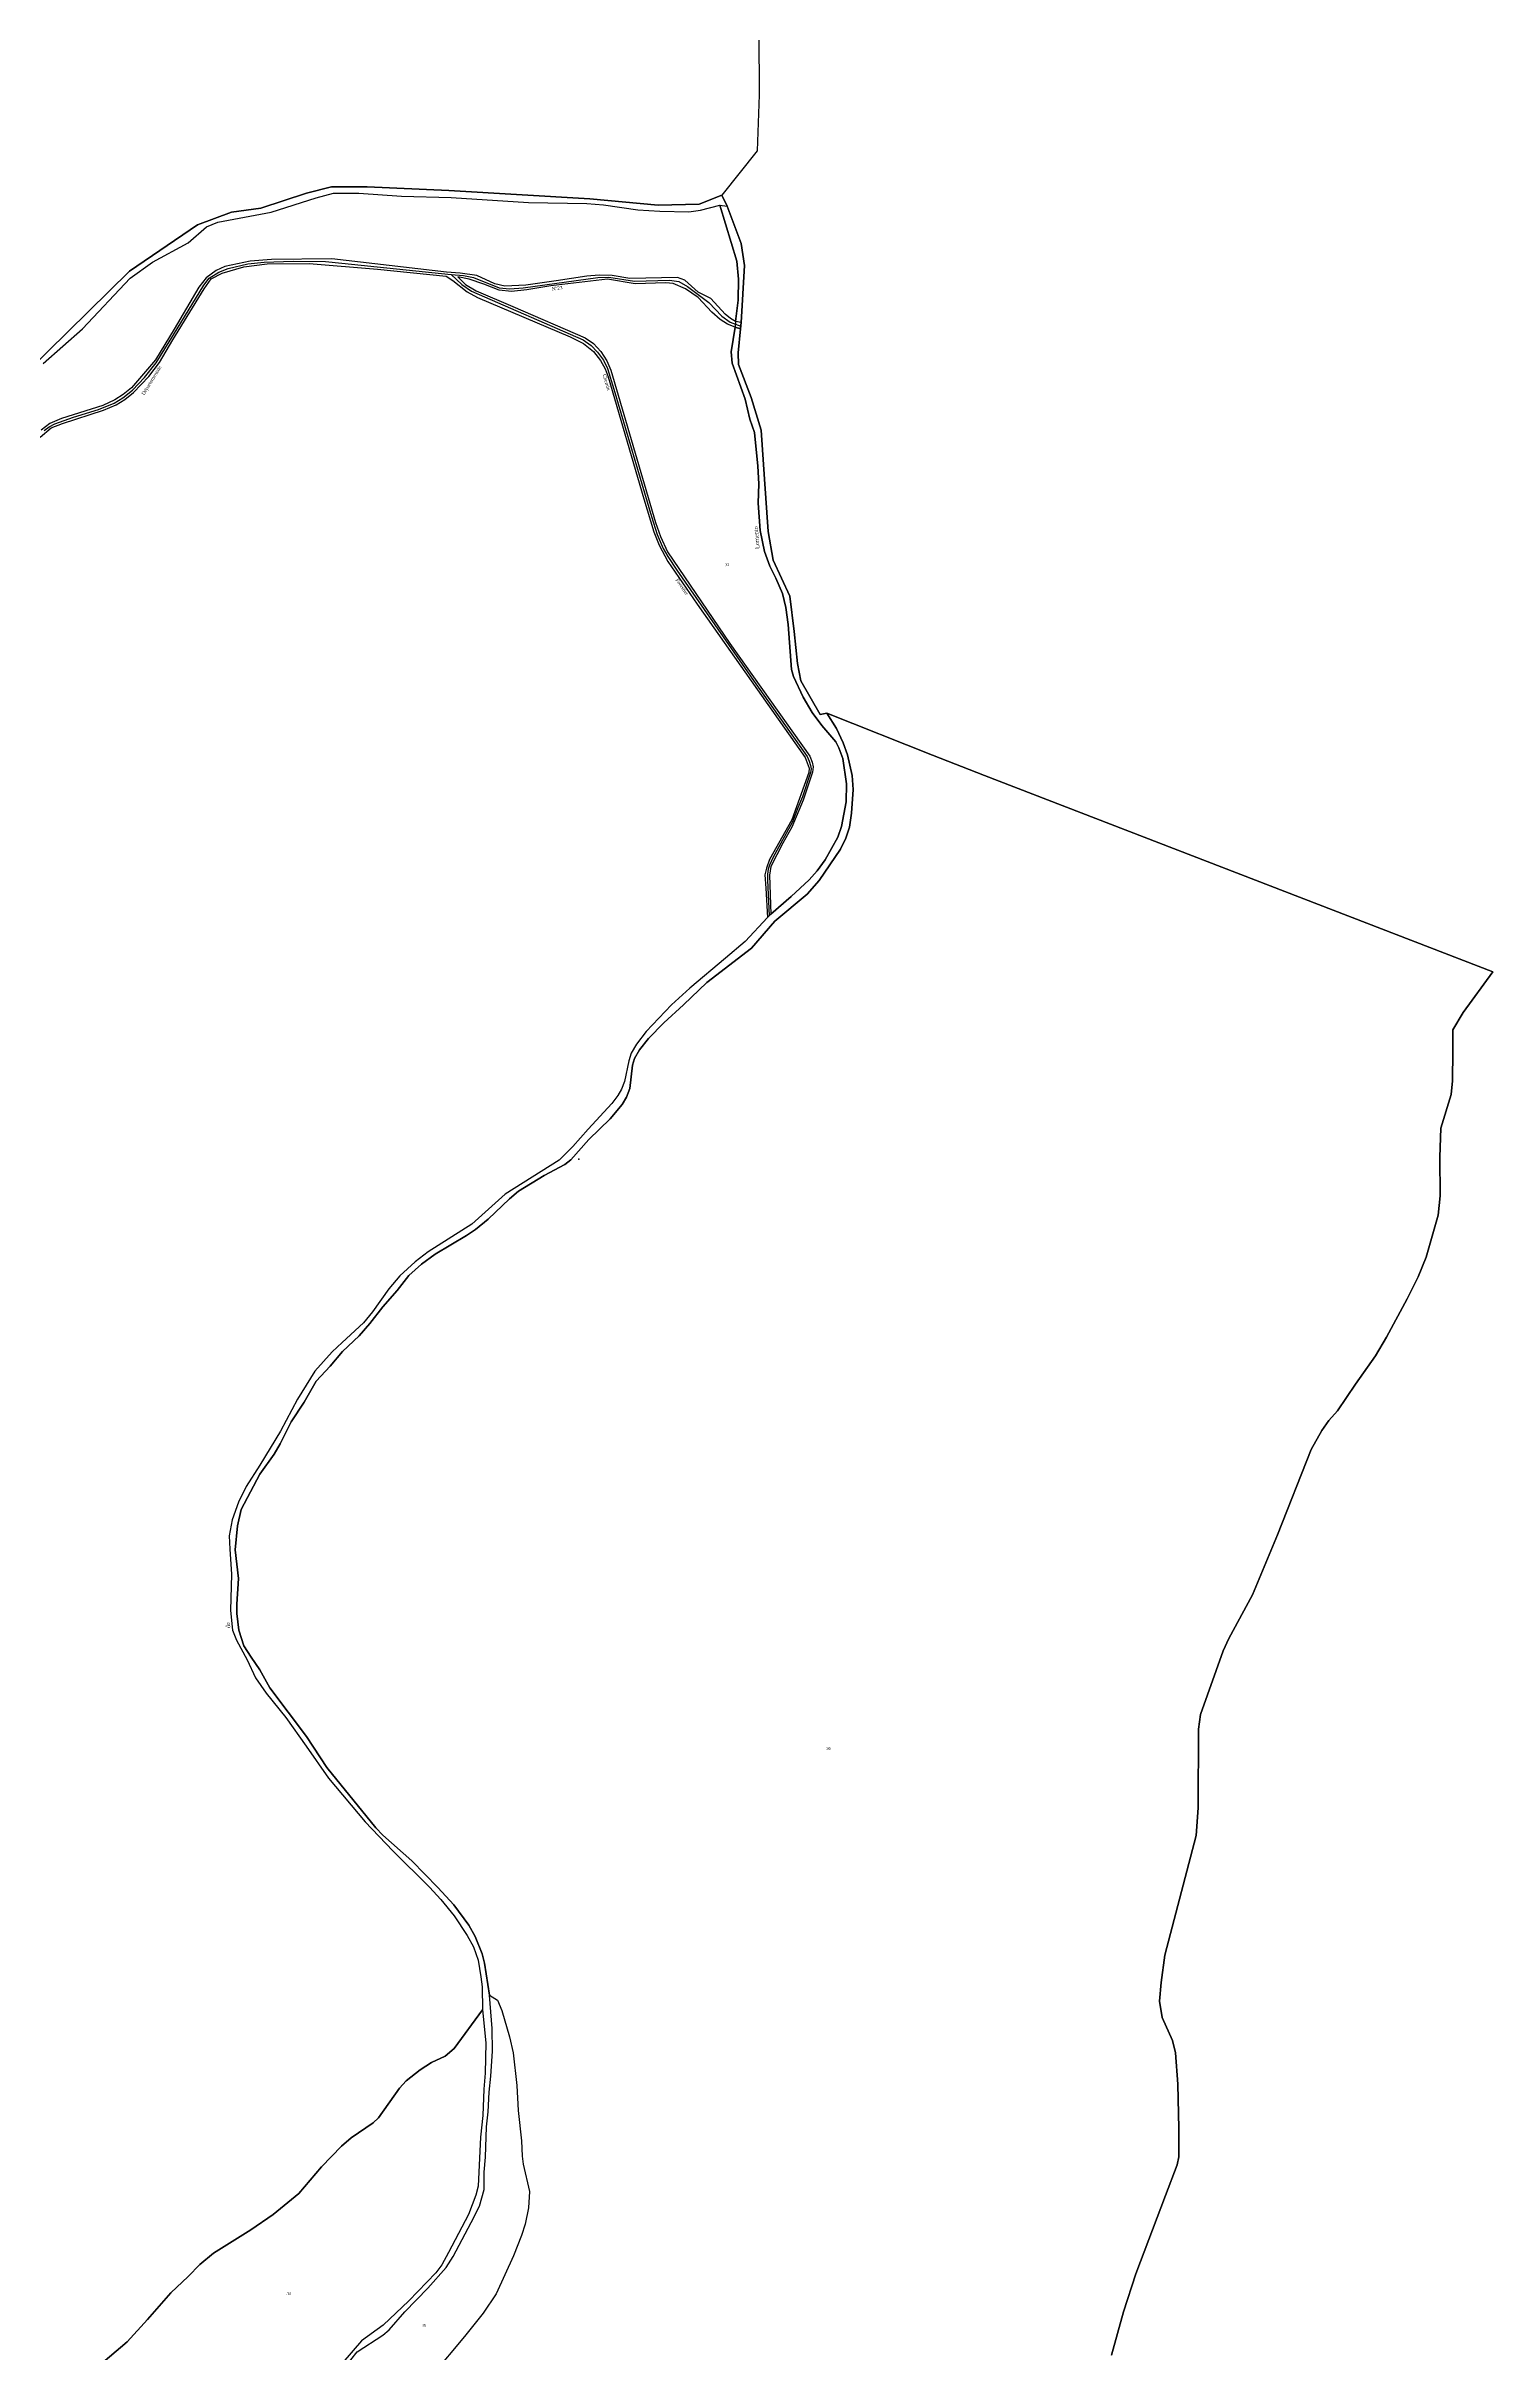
# Model space of a CAD drawing. Extents: x 1197506 to 1206978, y 6141540 to 6151741.
# Drawn here: x 1200700 to 1201750, y 6146067 to 6147742 of the extents above; entities that cross this region are included whole.
import ezdxf

# ---------------------------------------------------------------- set-up
doc = ezdxf.new("R2010")
doc.units = 0
doc.linetypes.add('CONTINU', pattern=[0])
doc.layers.get('0').update_dxf_attribs({"linetype": 'CONTINU'})
for name, color, linetype in [('1FLECHEFL', 7, 'CONTINU'), ('1LIEUDIT', 7, 'CONTINU'), ('1PARCELLE', 7, 'CONTINU'), ('1SECTION', 7, 'CONTINU'), ('1SUBDSECT', 7, 'CONTINU'), ('1TRONFLUV', 7, 'CONTINU'), ('1ZONCOMM', 7, 'CONTINU'), ('3PARCELLETEX', 7, 'CONTINU'), ('3PONT', 7, 'CONTINU'), ('3TRONFLUVTEX', 7, 'CONTINU'), ('3ZONCOMMTEX', 7, 'CONTINU')]:
    doc.layers.add(name, color=color, linetype=linetype)
doc.styles.get("Standard").update_dxf_attribs({"font": 'Times New Roman'})

# ---------------------------------------------------------------- blocks, each defined once
blk = doc.blocks.new('FLECHRU1')
blk.add_point((0, 0))

msp = doc.modelspace()

# ---------------------------------------------------------------- linework, layer by layer
at = {"layer": '1LIEUDIT'}
msp.add_lwpolyline([(1201473.32, 6146065.94), (1201481.86, 6146097.46), (1201490.76, 6146124.97), (1201512.42, 6146182), (1201520.98, 6146204.1), (1201522.2, 6146209.89), (1201522.09, 6146230.49), (1201521.32, 6146262.66), (1201519.68, 6146285.56), (1201517.4, 6146294.3), (1201509.88, 6146311.09), (1201508.01, 6146322.86), (1201509.38, 6146336.51), (1201511.87, 6146356.23), (1201534.75, 6146443.28), (1201536.18, 6146463.39), (1201536.32, 6146520.47), (1201537.8, 6146531.09), (1201554.24, 6146577.22), (1201558.38, 6146586.23), (1201575.48, 6146617.83), (1201593.75, 6146661.37), (1201618.19, 6146723.4), (1201625.9, 6146737.2), (1201630.93, 6146744.31), (1201637.26, 6146751.34), (1201650.33, 6146770.66), (1201664.94, 6146791.38), (1201672.9, 6146804.93), (1201687.72, 6146832.7), (1201695.92, 6146848.6), (1201701.52, 6146863.03), (1201710.22, 6146893.4), (1201711.83, 6146907.49), (1201711.62, 6146935.54), (1201712.27, 6146956.44), (1201719.76, 6146981.08), (1201720.82, 6146990.82), (1201720.95, 6147012.33), (1201720.98, 6147027.87), (1201728.4, 6147040.62), (1201750.04, 6147070.05), (1201380.95, 6147212.52), (1201343.39, 6147227.16), (1201266.6, 6147257.85), (1201261.67, 6147256.84), (1201247.8, 6147281.31), (1201245.16, 6147293.83), (1201242.87, 6147317.07), (1201239.77, 6147342.56), (1201227.64, 6147368.75), (1201223.87, 6147389.64), (1201221.43, 6147427.53), (1201218.86, 6147463.19), (1201211.7, 6147486.89), (1201202.53, 6147510.91), (1201202.19, 6147519.37), (1201203.85, 6147536.59), (1201204.41, 6147541.4), (1201206.73, 6147582.58), (1201204.26, 6147598.7), (1201194.17, 6147625.75), (1201190.38, 6147633.74), (1201173.85, 6147627.15), (1201144.03, 6147626.48), (1201094.64, 6147631), (1200992.05, 6147637.14), (1200932.9, 6147639.68), (1200906.88, 6147639.83), (1200888.95, 6147635.14), (1200855.64, 6147624.2), (1200834.29, 6147621.37), (1200809.63, 6147612.09), (1200760.29, 6147578.56), (1200700.78, 6147519.94), (1200671.48, 6147490.66)], dxfattribs=at)
at = {"layer": '1PARCELLE'}
for points in [[(1200697.6, 6147511.64), (1200726.34, 6147536.69), (1200760.83, 6147573.38), (1200777.07, 6147585.04), (1200802.83, 6147599.19), (1200816.22, 6147610.73), (1200824.54, 6147614.19), (1200863.28, 6147621.47), (1200895.76, 6147631.82), (1200908.5, 6147635.05), (1200926.81, 6147635.11), (1200957.71, 6147633.02), (1200993.89, 6147631.93), (1201049.96, 6147628.49), (1201092.34, 6147627.72), (1201104.49, 6147626.63), (1201129.35, 6147623.15), (1201145.3, 6147622.1), (1201166.4, 6147621.68), (1201174.93, 6147622.74), (1201188.82, 6147626.46), (1201201.35, 6147585.77), (1201202.36, 6147572.77), (1201202.31, 6147557.42), (1201200.24, 6147541.93), (1201196.58, 6147544.13), (1201192.69, 6147547.34), (1201182.25, 6147558.76), (1201173.27, 6147563.38), (1201163.37, 6147572.11), (1201158.07, 6147573.96), (1201123.45, 6147573.13), (1201110.64, 6147575.36), (1201101.27, 6147575.65), (1201092.38, 6147574.85), (1201070.02, 6147571.52), (1201047.96, 6147568.39), (1201032.92, 6147567.67), (1201025.59, 6147569.31), (1201012.4, 6147575.51), (1201000.34, 6147577.04), (1200990.43, 6147577.77), (1200907.2, 6147587.47), (1200863.33, 6147587.03), (1200847.89, 6147585.82), (1200829.46, 6147581.92), (1200823.38, 6147578.97), (1200815.97, 6147573.81), (1200810.81, 6147566.86), (1200792.74, 6147536.48), (1200779.29, 6147514.27), (1200761.82, 6147493.93), (1200755.65, 6147488.92), (1200749.73, 6147485.14), (1200741.11, 6147481.02), (1200711.04, 6147471.65), (1200702.46, 6147467.98), (1200696.33, 6147463.09)], [(1200695.58, 6147458.03), (1200703.39, 6147464.82), (1200711.79, 6147468.09), (1200741.44, 6147477.6), (1200750.75, 6147481.56), (1200757.09, 6147485.5), (1200763.33, 6147490.55), (1200774.47, 6147502.14), (1200782.17, 6147512.34), (1200791.92, 6147528.78), (1200814.48, 6147565.63), (1200819.67, 6147572.91), (1200827.6, 6147577.18), (1200843.41, 6147581.59), (1200860.28, 6147583.83), (1200890.84, 6147584.2), (1200940.45, 6147580.04), (1200990.28, 6147574.81), (1200995.13, 6147571.83), (1201005.43, 6147563.5), (1201013.01, 6147559.51), (1201080.26, 6147530.8), (1201089.85, 6147526.06), (1201097.09, 6147520.21), (1201102.37, 6147513.7), (1201105.63, 6147507.58), (1201107.73, 6147501.93), (1201133.83, 6147413.24), (1201140.87, 6147389.41), (1201144.77, 6147379.7), (1201151.03, 6147367.75), (1201172.44, 6147336.85), (1201250.93, 6147225.59), (1201253.78, 6147217.81), (1201253.47, 6147214.77), (1201241.07, 6147180.37), (1201225, 6147151.66), (1201222.66, 6147145.34), (1201221.66, 6147140.3), (1201222.24, 6147130.68), (1201223.38, 6147109.45), (1201207.21, 6147092.02), (1201192.95, 6147079.95), (1201167.11, 6147058.12), (1201153.82, 6147045.97), (1201135.47, 6147026.75), (1201128.43, 6147017.55), (1201124.52, 6147011.03), (1201122.89, 6147005.36), (1201119.66, 6146990.42), (1201117.51, 6146984.93), (1201114.91, 6146980.16), (1201110.58, 6146974.35), (1201093.24, 6146955.78), (1201082.22, 6146943.31), (1201072.23, 6146933.27), (1201033.11, 6146908.56), (1201008.78, 6146886.77), (1200977.06, 6146866.89), (1200967.62, 6146859.54), (1200956.51, 6146849.33), (1200948.66, 6146839.95), (1200936.78, 6146823.34), (1200930.33, 6146815.3), (1200914.8, 6146801.11), (1200907.48, 6146794.29), (1200894.99, 6146780.17), (1200882.42, 6146759.79), (1200870.03, 6146736.67), (1200854.94, 6146712.06), (1200845.14, 6146696.42), (1200839.59, 6146685.17), (1200834.81, 6146672.3), (1200832.69, 6146660.64), (1200833.14, 6146650.95), (1200834.52, 6146632.82), (1200833.69, 6146606.58), (1200835.12, 6146592.29), (1200838.04, 6146584.87), (1200845.88, 6146570.72), (1200851.89, 6146557.7), (1200859.48, 6146546.54), (1200873.8, 6146528.78), (1200888.63, 6146508.01), (1200904.9, 6146484.72), (1200931.49, 6146453.13), (1200951.54, 6146431.97), (1200978.05, 6146405.76), (1200986.42, 6146396.78), (1200996.06, 6146384.97), (1201005.55, 6146370.56), (1201009.98, 6146362.37), (1201013.55, 6146352.79), (1201015.5, 6146340.72), (1201016.28, 6146333.39), (1201016.69, 6146316.59), (1200995.94, 6146288.59), (1200989.46, 6146283.08), (1200979.7, 6146278.5), (1200971.32, 6146273.04), (1200961.27, 6146265.07), (1200956.33, 6146259.82), (1200941.19, 6146238.27), (1200937.24, 6146234.6), (1200921.24, 6146223.87), (1200914.22, 6146217.83), (1200899.8, 6146202.73), (1200883.29, 6146183.44), (1200864.56, 6146168.03), (1200848.52, 6146157.07), (1200821.35, 6146140.08), (1200811.45, 6146131.78), (1200802.91, 6146123.19), (1200790.45, 6146111.2), (1200773.36, 6146091.94), (1200758.65, 6146075.65), (1200720.17, 6146043.11)], [(1201473.32, 6146065.94), (1201481.86, 6146097.46), (1201490.76, 6146124.97), (1201512.42, 6146182), (1201520.98, 6146204.1), (1201522.2, 6146209.89), (1201522.09, 6146230.49), (1201521.32, 6146262.66), (1201519.68, 6146285.56), (1201517.4, 6146294.3), (1201509.88, 6146311.09), (1201508.01, 6146322.86), (1201509.38, 6146336.51), (1201511.87, 6146356.23), (1201534.75, 6146443.28), (1201536.18, 6146463.39), (1201536.32, 6146520.47), (1201537.8, 6146531.09), (1201554.24, 6146577.22), (1201558.38, 6146586.23), (1201575.48, 6146617.83), (1201593.75, 6146661.37), (1201618.19, 6146723.4), (1201625.9, 6146737.2), (1201630.93, 6146744.31), (1201637.26, 6146751.34), (1201650.33, 6146770.66), (1201664.94, 6146791.38), (1201672.9, 6146804.93), (1201687.72, 6146832.7), (1201695.92, 6146848.6), (1201701.52, 6146863.03), (1201710.22, 6146893.4), (1201711.83, 6146907.49), (1201711.62, 6146935.54), (1201712.27, 6146956.44), (1201719.76, 6146981.08), (1201720.82, 6146990.82), (1201720.95, 6147012.33), (1201720.98, 6147027.87), (1201728.4, 6147040.62), (1201750.04, 6147070.05), (1201380.95, 6147212.52), (1201343.39, 6147227.16), (1201266.6, 6147257.85), (1201273.69, 6147246.5), (1201278.41, 6147236.31), (1201281.46, 6147227.59), (1201285.06, 6147212.5), (1201285.62, 6147202.45), (1201284.37, 6147185.08), (1201282.93, 6147175.08), (1201280.29, 6147167), (1201276.51, 6147159.12), (1201260.96, 6147136.35), (1201252.26, 6147126.48), (1201228.9, 6147106.76), (1201211.98, 6147087.09), (1201179.41, 6147062.25), (1201162.55, 6147046.09), (1201148.14, 6147033.05), (1201137.2, 6147021.52), (1201130.54, 6147013.29), (1201127.01, 6147007.04), (1201125.57, 6147002.16), (1201123.6, 6146985.44), (1201121.24, 6146979.09), (1201118.02, 6146973.71), (1201109.33, 6146963.35), (1201093.89, 6146948.42), (1201080.68, 6146933.66), (1201076.49, 6146930.13), (1201061.49, 6146922.17), (1201042.76, 6146910.83), (1201036.25, 6146905.25), (1201020.74, 6146890.63), (1201011.6, 6146883.06), (1201004.91, 6146878.56), (1200982.24, 6146864.99), (1200972.33, 6146857.83), (1200963.02, 6146849.55), (1200954.78, 6146838.68), (1200944.16, 6146826.8), (1200934.86, 6146814.83), (1200927.16, 6146805.74), (1200914.88, 6146794.43), (1200905.97, 6146783.87), (1200895.85, 6146772.87), (1200887.04, 6146757.78), (1200877.63, 6146743.33), (1200869.69, 6146727.38), (1200865.31, 6146720.04), (1200854.91, 6146705.33), (1200841.52, 6146679.7), (1200838.69, 6146667.99), (1200837.12, 6146650.44), (1200839.54, 6146629.82), (1200838.38, 6146611.18), (1200838.22, 6146604.41), (1200839.74, 6146592.17), (1200843.44, 6146580.88), (1200848.61, 6146572.56), (1200854.86, 6146563.43), (1200862.3, 6146550.35), (1200888.9, 6146515.02), (1200903.68, 6146492.56), (1200939.08, 6146448.7), (1200944.14, 6146443.44), (1200965.29, 6146424.88), (1200984.17, 6146405.5), (1200995.87, 6146392.85), (1201006.64, 6146378.24), (1201011.21, 6146370), (1201016.27, 6146357.39), (1201018.09, 6146350.62), (1201021.61, 6146327.29), (1201027.42, 6146323.79), (1201030.71, 6146316.07), (1201036.3, 6146297.1), (1201038.89, 6146285.35), (1201041.55, 6146261.78), (1201042.61, 6146243.58), (1201045.01, 6146221.52), (1201045.46, 6146210.58), (1201046.06, 6146204.73), (1201050.8, 6146184.74), (1201049.94, 6146172.94), (1201047.6, 6146161.24), (1201044.99, 6146152.78), (1201039.2, 6146138.16), (1201026.49, 6146110.57), (1201017.07, 6146096.59), (1201003.54, 6146079.62), (1200980.16, 6146051.55)], [(1200911.83, 6146051.07), (1200925.72, 6146068.46), (1200944.28, 6146080.56), (1200948.79, 6146084.48), (1200960.32, 6146097.48), (1200976.82, 6146114.69), (1200990.13, 6146129.65), (1200995.43, 6146137.56), (1201008.44, 6146162.32), (1201014.46, 6146174.28), (1201017.86, 6146186.26), (1201017.83, 6146198.76), (1201018.72, 6146209.83), (1201019.62, 6146231.86), (1201020.75, 6146242.55), (1201021.54, 6146257.01), (1201022.69, 6146268.61), (1201023.82, 6146286.56), (1201023.74, 6146303.22), (1201021.61, 6146327.29), (1201021.61, 6146327.29), (1201027.42, 6146323.79), (1201030.71, 6146316.07), (1201036.3, 6146297.1), (1201038.89, 6146285.35), (1201041.55, 6146261.78), (1201042.61, 6146243.58), (1201045.01, 6146221.52), (1201045.46, 6146210.58), (1201046.06, 6146204.73), (1201050.8, 6146184.74), (1201049.94, 6146172.94), (1201047.6, 6146161.24), (1201044.99, 6146152.78), (1201039.2, 6146138.16), (1201026.49, 6146110.57), (1201017.07, 6146096.59), (1201003.54, 6146079.62), (1200980.16, 6146051.55)], [(1200720.17, 6146043.11), (1200758.65, 6146075.65), (1200773.36, 6146091.94), (1200790.45, 6146111.2), (1200802.91, 6146123.19), (1200811.45, 6146131.78), (1200821.35, 6146140.08), (1200848.52, 6146157.07), (1200864.56, 6146168.03), (1200883.29, 6146183.44), (1200899.8, 6146202.73), (1200914.22, 6146217.83), (1200921.24, 6146223.87), (1200937.24, 6146234.6), (1200941.19, 6146238.27), (1200956.33, 6146259.82), (1200961.27, 6146265.07), (1200971.32, 6146273.04), (1200979.7, 6146278.5), (1200989.46, 6146283.08), (1200995.94, 6146288.59), (1201016.69, 6146316.59), (1201018.93, 6146292.63), (1201018.55, 6146270.81), (1201017.55, 6146259.15), (1201016.9, 6146239.97), (1201015.08, 6146224.26), (1201013.49, 6146188.64), (1201011.87, 6146182.07), (1201006.5, 6146168.13), (1200991.85, 6146140.59), (1200986.98, 6146131.61), (1200982.77, 6146125.89), (1200963.12, 6146105.39), (1200944.45, 6146087.92), (1200928.87, 6146076.34), (1200915.13, 6146060.84)]]:
    msp.add_lwpolyline(points, dxfattribs=at)
msp.add_lwpolyline([(1201197.2, 6147519.9), (1201200.03, 6147537.84), (1201194.36, 6147540.14), (1201189.06, 6147543.52), (1201183.02, 6147548.86), (1201173.11, 6147559.45), (1201163.9, 6147565.8), (1201154.96, 6147569.7), (1201149.66, 6147570.17), (1201127.39, 6147569.35), (1201107.28, 6147572.74), (1201066.1, 6147567.83), (1201048.83, 6147565.09), (1201037.78, 6147563.7), (1201028.67, 6147564.68), (1201017.55, 6147569.01), (1201006.96, 6147572.73), (1200998.68, 6147574.31), (1201004.38, 6147568.93), (1201011.91, 6147564.37), (1201038.65, 6147552.98), (1201091.08, 6147530.26), (1201097.11, 6147525.95), (1201102.45, 6147520.14), (1201106.78, 6147513.35), (1201109.78, 6147506.6), (1201142.24, 6147396.06), (1201145.85, 6147385.9), (1201150.94, 6147374.87), (1201196.08, 6147308.42), (1201254.15, 6147226.54), (1201255.86, 6147222.23), (1201256.6, 6147218.83), (1201256.28, 6147214.84), (1201249.37, 6147194.54), (1201241.06, 6147175.02), (1201234.73, 6147163.33), (1201225.94, 6147146.37), (1201224.91, 6147140.23), (1201225.99, 6147111.76), (1201240.71, 6147124.75), (1201253.7, 6147136.74), (1201259.54, 6147143.25), (1201265.31, 6147151.36), (1201274.58, 6147167.65), (1201277.26, 6147175.58), (1201280.59, 6147193.5), (1201280.87, 6147206.36), (1201278.18, 6147224.78), (1201275.24, 6147232.59), (1201273.02, 6147236.86), (1201262.98, 6147248.81), (1201255.99, 6147258.14), (1201249.45, 6147269.35), (1201242.39, 6147284.42), (1201240.84, 6147289.33), (1201238.41, 6147322.21), (1201236.81, 6147334.35), (1201234.4, 6147344.61), (1201229.66, 6147355.71), (1201225.18, 6147364.55), (1201221.27, 6147374.96), (1201218.2, 6147390.24), (1201216.67, 6147410.12), (1201217.21, 6147424.08), (1201216.58, 6147437), (1201214.04, 6147461.38), (1201210.77, 6147471.04), (1201207.22, 6147485.57), (1201197.73, 6147511.68), (1201197.2, 6147519.9)], close=True, dxfattribs=at)
at = {"layer": '1SECTION'}
msp.add_lwpolyline([(1201217.13, 6147751.35), (1201217.49, 6147706.45), (1201215.96, 6147665.8), (1201190.38, 6147633.74), (1201173.85, 6147627.15), (1201144.03, 6147626.48), (1201094.64, 6147631), (1200992.05, 6147637.14), (1200932.9, 6147639.68), (1200906.88, 6147639.83), (1200888.95, 6147635.14), (1200855.64, 6147624.2), (1200834.29, 6147621.37), (1200809.63, 6147612.09), (1200760.29, 6147578.56), (1200700.78, 6147519.94), (1200671.48, 6147490.66)], dxfattribs=at)
at = {"layer": '1SUBDSECT'}
msp.add_lwpolyline([(1200671.48, 6147490.66), (1200700.78, 6147519.94), (1200760.29, 6147578.56), (1200809.63, 6147612.09), (1200834.29, 6147621.37), (1200855.64, 6147624.2), (1200888.95, 6147635.14), (1200906.88, 6147639.83), (1200932.9, 6147639.68), (1200992.05, 6147637.14), (1201094.64, 6147631), (1201144.03, 6147626.48), (1201173.85, 6147627.15), (1201190.38, 6147633.74), (1201194.17, 6147625.75), (1201204.26, 6147598.7), (1201206.73, 6147582.58), (1201204.41, 6147541.4), (1201203.85, 6147536.59), (1201202.19, 6147519.37), (1201202.53, 6147510.91), (1201211.7, 6147486.89), (1201218.86, 6147463.19), (1201221.43, 6147427.53), (1201223.87, 6147389.64), (1201227.64, 6147368.75), (1201239.77, 6147342.56), (1201242.87, 6147317.07), (1201245.16, 6147293.83), (1201247.8, 6147281.31), (1201261.67, 6147256.84), (1201266.6, 6147257.85), (1201343.39, 6147227.16), (1201380.95, 6147212.52), (1201750.04, 6147070.05), (1201728.4, 6147040.62), (1201720.98, 6147027.87), (1201720.95, 6147012.33), (1201720.82, 6146990.82), (1201719.76, 6146981.08), (1201712.27, 6146956.44), (1201711.62, 6146935.54), (1201711.83, 6146907.49), (1201710.22, 6146893.4), (1201701.52, 6146863.03), (1201695.92, 6146848.6), (1201687.72, 6146832.7), (1201672.9, 6146804.93), (1201664.94, 6146791.38), (1201650.33, 6146770.66), (1201637.26, 6146751.34), (1201630.93, 6146744.31), (1201625.9, 6146737.2), (1201618.19, 6146723.4), (1201593.75, 6146661.37), (1201575.48, 6146617.83), (1201558.38, 6146586.23), (1201554.24, 6146577.22), (1201537.8, 6146531.09), (1201536.32, 6146520.47), (1201536.18, 6146463.39), (1201534.75, 6146443.28), (1201511.87, 6146356.23), (1201509.38, 6146336.51), (1201508.01, 6146322.86), (1201509.88, 6146311.09), (1201517.4, 6146294.3), (1201519.68, 6146285.56), (1201521.32, 6146262.66), (1201522.09, 6146230.49), (1201522.2, 6146209.89), (1201520.98, 6146204.1), (1201512.42, 6146182), (1201490.76, 6146124.97), (1201481.86, 6146097.46), (1201473.32, 6146065.94)], dxfattribs=at)
at = {"layer": '1TRONFLUV'}
for points in [[(1200697.6, 6147511.64), (1200726.34, 6147536.69), (1200760.83, 6147573.38), (1200777.07, 6147585.04), (1200802.83, 6147599.19), (1200816.22, 6147610.73), (1200824.54, 6147614.19), (1200863.28, 6147621.47), (1200895.76, 6147631.82), (1200908.5, 6147635.05), (1200926.81, 6147635.11), (1200957.71, 6147633.02), (1200993.89, 6147631.93), (1201049.96, 6147628.49), (1201092.34, 6147627.72), (1201104.49, 6147626.63), (1201129.35, 6147623.15), (1201145.3, 6147622.1), (1201166.4, 6147621.68), (1201174.93, 6147622.74), (1201188.82, 6147626.46), (1201194.17, 6147625.75), (1201190.38, 6147633.74), (1201173.85, 6147627.15), (1201144.03, 6147626.48), (1201094.64, 6147631), (1200992.05, 6147637.14), (1200932.9, 6147639.68), (1200906.88, 6147639.83), (1200888.95, 6147635.14), (1200855.64, 6147624.2), (1200834.29, 6147621.37), (1200809.63, 6147612.09), (1200760.29, 6147578.56), (1200700.78, 6147519.94), (1200671.48, 6147490.66)], [(1200911.83, 6146051.07), (1200925.72, 6146068.46), (1200944.28, 6146080.56), (1200948.79, 6146084.48), (1200960.32, 6146097.48), (1200976.82, 6146114.69), (1200990.13, 6146129.65), (1200995.43, 6146137.56), (1201008.44, 6146162.32), (1201014.46, 6146174.28), (1201017.86, 6146186.26), (1201017.83, 6146198.76), (1201018.72, 6146209.83), (1201019.62, 6146231.86), (1201020.75, 6146242.55), (1201021.54, 6146257.01), (1201022.69, 6146268.61), (1201023.82, 6146286.56), (1201023.74, 6146303.22), (1201021.61, 6146327.29), (1201018.09, 6146350.62), (1201016.27, 6146357.39), (1201011.21, 6146370), (1201006.64, 6146378.24), (1200995.87, 6146392.85), (1200984.17, 6146405.5), (1200965.29, 6146424.88), (1200944.14, 6146443.44), (1200939.08, 6146448.7), (1200903.68, 6146492.56), (1200888.9, 6146515.02), (1200862.3, 6146550.35), (1200854.86, 6146563.43), (1200848.61, 6146572.56), (1200843.44, 6146580.88), (1200839.74, 6146592.17), (1200838.22, 6146604.41), (1200838.38, 6146611.18), (1200839.54, 6146629.82), (1200837.12, 6146650.44), (1200838.69, 6146667.99), (1200841.52, 6146679.7), (1200854.91, 6146705.33), (1200865.31, 6146720.04), (1200869.69, 6146727.38), (1200877.63, 6146743.33), (1200887.04, 6146757.78), (1200895.85, 6146772.87), (1200905.97, 6146783.87), (1200914.88, 6146794.43), (1200927.16, 6146805.74), (1200934.86, 6146814.83), (1200944.16, 6146826.8), (1200954.78, 6146838.68), (1200963.02, 6146849.55), (1200972.33, 6146857.83), (1200982.24, 6146864.99), (1201004.91, 6146878.56), (1201011.6, 6146883.06), (1201020.74, 6146890.63), (1201036.25, 6146905.25), (1201042.76, 6146910.83), (1201061.49, 6146922.17), (1201076.49, 6146930.13), (1201080.68, 6146933.66), (1201093.89, 6146948.42), (1201109.33, 6146963.35), (1201118.02, 6146973.71), (1201121.24, 6146979.09), (1201123.6, 6146985.44), (1201125.57, 6147002.16), (1201127.01, 6147007.04), (1201130.54, 6147013.29), (1201137.2, 6147021.52), (1201148.14, 6147033.05), (1201162.55, 6147046.09), (1201179.41, 6147062.25), (1201211.98, 6147087.09), (1201228.9, 6147106.76), (1201252.26, 6147126.48), (1201260.96, 6147136.35), (1201276.51, 6147159.12), (1201280.29, 6147167), (1201282.93, 6147175.08), (1201284.37, 6147185.08), (1201285.62, 6147202.45), (1201285.06, 6147212.5), (1201281.46, 6147227.59), (1201278.41, 6147236.31), (1201273.69, 6147246.5), (1201266.6, 6147257.85), (1201261.67, 6147256.84), (1201247.8, 6147281.31), (1201245.16, 6147293.83), (1201242.87, 6147317.07), (1201239.77, 6147342.56), (1201227.64, 6147368.75), (1201223.87, 6147389.64), (1201221.43, 6147427.53), (1201218.86, 6147463.19), (1201211.7, 6147486.89), (1201202.53, 6147510.91), (1201202.19, 6147519.37), (1201203.85, 6147536.59), (1201200.03, 6147537.84), (1201200.03, 6147537.84), (1201197.2, 6147519.9), (1201197.73, 6147511.68), (1201207.22, 6147485.57), (1201210.77, 6147471.04), (1201214.04, 6147461.38), (1201216.58, 6147437), (1201217.21, 6147424.08), (1201216.67, 6147410.12), (1201218.2, 6147390.24), (1201221.27, 6147374.96), (1201225.18, 6147364.55), (1201229.66, 6147355.71), (1201234.4, 6147344.61), (1201236.81, 6147334.35), (1201238.41, 6147322.21), (1201240.84, 6147289.33), (1201242.39, 6147284.42), (1201249.45, 6147269.35), (1201255.99, 6147258.14), (1201262.98, 6147248.81), (1201273.02, 6147236.86), (1201275.24, 6147232.59), (1201278.18, 6147224.78), (1201280.87, 6147206.36), (1201280.59, 6147193.5), (1201277.26, 6147175.58), (1201274.58, 6147167.65), (1201265.31, 6147151.36), (1201259.54, 6147143.25), (1201253.7, 6147136.74), (1201240.71, 6147124.75), (1201225.99, 6147111.76), (1201223.38, 6147109.45), (1201207.21, 6147092.02), (1201192.95, 6147079.95), (1201167.11, 6147058.12), (1201153.82, 6147045.97), (1201135.47, 6147026.75), (1201128.43, 6147017.55), (1201124.52, 6147011.03), (1201122.89, 6147005.36), (1201119.66, 6146990.42), (1201117.51, 6146984.93), (1201114.91, 6146980.16), (1201110.58, 6146974.35), (1201093.24, 6146955.78), (1201082.22, 6146943.31), (1201072.23, 6146933.27), (1201033.11, 6146908.56), (1201008.78, 6146886.77), (1200977.06, 6146866.89), (1200967.62, 6146859.54), (1200956.51, 6146849.33), (1200948.66, 6146839.95), (1200936.78, 6146823.34), (1200930.33, 6146815.3), (1200914.8, 6146801.11), (1200907.48, 6146794.29), (1200894.99, 6146780.17), (1200882.42, 6146759.79), (1200870.03, 6146736.67), (1200854.94, 6146712.06), (1200845.14, 6146696.42), (1200839.59, 6146685.17), (1200834.81, 6146672.3), (1200832.69, 6146660.64), (1200833.14, 6146650.95), (1200834.52, 6146632.82), (1200833.69, 6146606.58), (1200835.12, 6146592.29), (1200838.04, 6146584.87), (1200845.88, 6146570.72), (1200851.89, 6146557.7), (1200859.48, 6146546.54), (1200873.8, 6146528.78), (1200888.63, 6146508.01), (1200904.9, 6146484.72), (1200931.49, 6146453.13), (1200951.54, 6146431.97), (1200978.05, 6146405.76), (1200986.42, 6146396.78), (1200996.06, 6146384.97), (1201005.55, 6146370.56), (1201009.98, 6146362.37), (1201013.55, 6146352.79), (1201015.5, 6146340.72), (1201016.28, 6146333.39), (1201016.69, 6146316.59), (1201018.93, 6146292.63), (1201018.55, 6146270.81), (1201017.55, 6146259.15), (1201016.9, 6146239.97), (1201015.08, 6146224.26), (1201013.49, 6146188.64), (1201011.87, 6146182.07), (1201006.5, 6146168.13), (1200991.85, 6146140.59), (1200986.98, 6146131.61), (1200982.77, 6146125.89), (1200963.12, 6146105.39), (1200944.45, 6146087.92), (1200928.87, 6146076.34), (1200915.13, 6146060.84)]]:
    msp.add_lwpolyline(points, dxfattribs=at)
msp.add_lwpolyline([(1201200.24, 6147541.93), (1201202.31, 6147557.42), (1201202.36, 6147572.77), (1201201.35, 6147585.77), (1201188.82, 6147626.46), (1201194.17, 6147625.75), (1201204.26, 6147598.7), (1201206.73, 6147582.58), (1201204.41, 6147541.4), (1201200.24, 6147541.93)], close=True, dxfattribs=at)
at = {"layer": '1ZONCOMM'}
for points in [[(1200698.47, 6147462.82), (1200702.08, 6147465.62), (1200706.11, 6147467.69), (1200719.62, 6147472.47), (1200737.82, 6147478.11), (1200749.18, 6147482.66), (1200755.5, 6147486.51), (1200762.48, 6147492.12), (1200771.18, 6147501.43), (1200779.8, 6147512.09), (1200792.18, 6147532.35), (1200814.35, 6147568.48), (1200818.09, 6147573.52), (1200825.13, 6147577.82), (1200831.9, 6147580.53), (1200846.18, 6147583.77), (1200858.08, 6147585.11), (1200879.14, 6147585.7), (1200902.58, 6147585.49), (1200914.47, 6147584.37), (1200993.85, 6147576.02), (1201002.92, 6147575.27), (1201010.17, 6147574.01), (1201028.74, 6147566.56), (1201036.41, 6147565.81), (1201046.14, 6147566.54), (1201100.21, 6147573.98), (1201108.22, 6147574.06), (1201126.89, 6147571.25), (1201152.34, 6147572.03), (1201159.15, 6147571.05), (1201165.5, 6147567.4), (1201180.86, 6147555.72), (1201190.44, 6147545.86), (1201196.29, 6147541.58), (1201204.1, 6147538.69)], [(1200993.85, 6147576.02), (1201001.5, 6147568.82), (1201008.51, 6147563.98), (1201089.61, 6147528.67), (1201095.43, 6147524.57), (1201100.16, 6147519.75), (1201104.48, 6147513.87), (1201107.46, 6147507.8), (1201112.02, 6147493), (1201139.28, 6147400.38), (1201143.42, 6147387.5), (1201147.86, 6147377.3), (1201151.04, 6147371.44), (1201157.59, 6147361.52), (1201215.02, 6147278.94), (1201252.36, 6147226.33), (1201253.77, 6147222.98), (1201254.8, 6147219.8), (1201255.12, 6147217.28), (1201254.82, 6147214.63), (1201248.79, 6147197.12), (1201245.57, 6147188.94), (1201241.55, 6147178.84), (1201227.29, 6147152.76), (1201225, 6147147.55), (1201224.05, 6147144.5), (1201223.38, 6147140.87), (1201223.51, 6147136.6), (1201224.68, 6147110.6)]]:
    msp.add_lwpolyline(points, dxfattribs=at)
at = {"layer": '3PONT'}
msp.add_lwpolyline([(1201200.24, 6147541.93), (1201200.03, 6147537.84), (1201203.85, 6147536.59), (1201204.41, 6147541.4), (1201200.24, 6147541.93)], close=True, dxfattribs=at)

# ---------------------------------------------------------------- block references
at = {"layer": '1FLECHEFL', "rotation": 45}
msp.add_blockref('FLECHRU1', (1201086.6, 6146934.05), dxfattribs=at)

# ---------------------------------------------------------------- texts
at = {"layer": '3PARCELLETEX'}
for s, p in [('32', (1201192.56, 6147364.46)), ('36', (1201266.31, 6146505.34)), ('34', (1200874.41, 6146109.87)), ('35', (1200972.48, 6146086.7))]:
    msp.add_text(s, height=2, dxfattribs=at).set_placement(p)
at = {"layer": '3TRONFLUVTEX'}
for s, rotation, p in [('Lomento', 94.4, (1201217.66, 6147377.01)), ('de', 95.7, (1200833.57, 6146593.76))]:
    msp.add_text(s, height=3, rotation=rotation, dxfattribs=at).set_placement(p)
at = {"layer": '3ZONCOMMTEX'}
for s, rotation, p in [('Nº23', 7.9, (1201067.12, 6147564.37)), ('Départementale', 58.4, (1200771.01, 6147488.27)), ('Chemin', 286.6, (1201103.76, 6147503.35)), ('Forestier', 305, (1201156.53, 6147354.27))]:
    msp.add_text(s, height=2.5, rotation=rotation, dxfattribs=at).set_placement(p)

doc.saveas('drawing.dxf')
